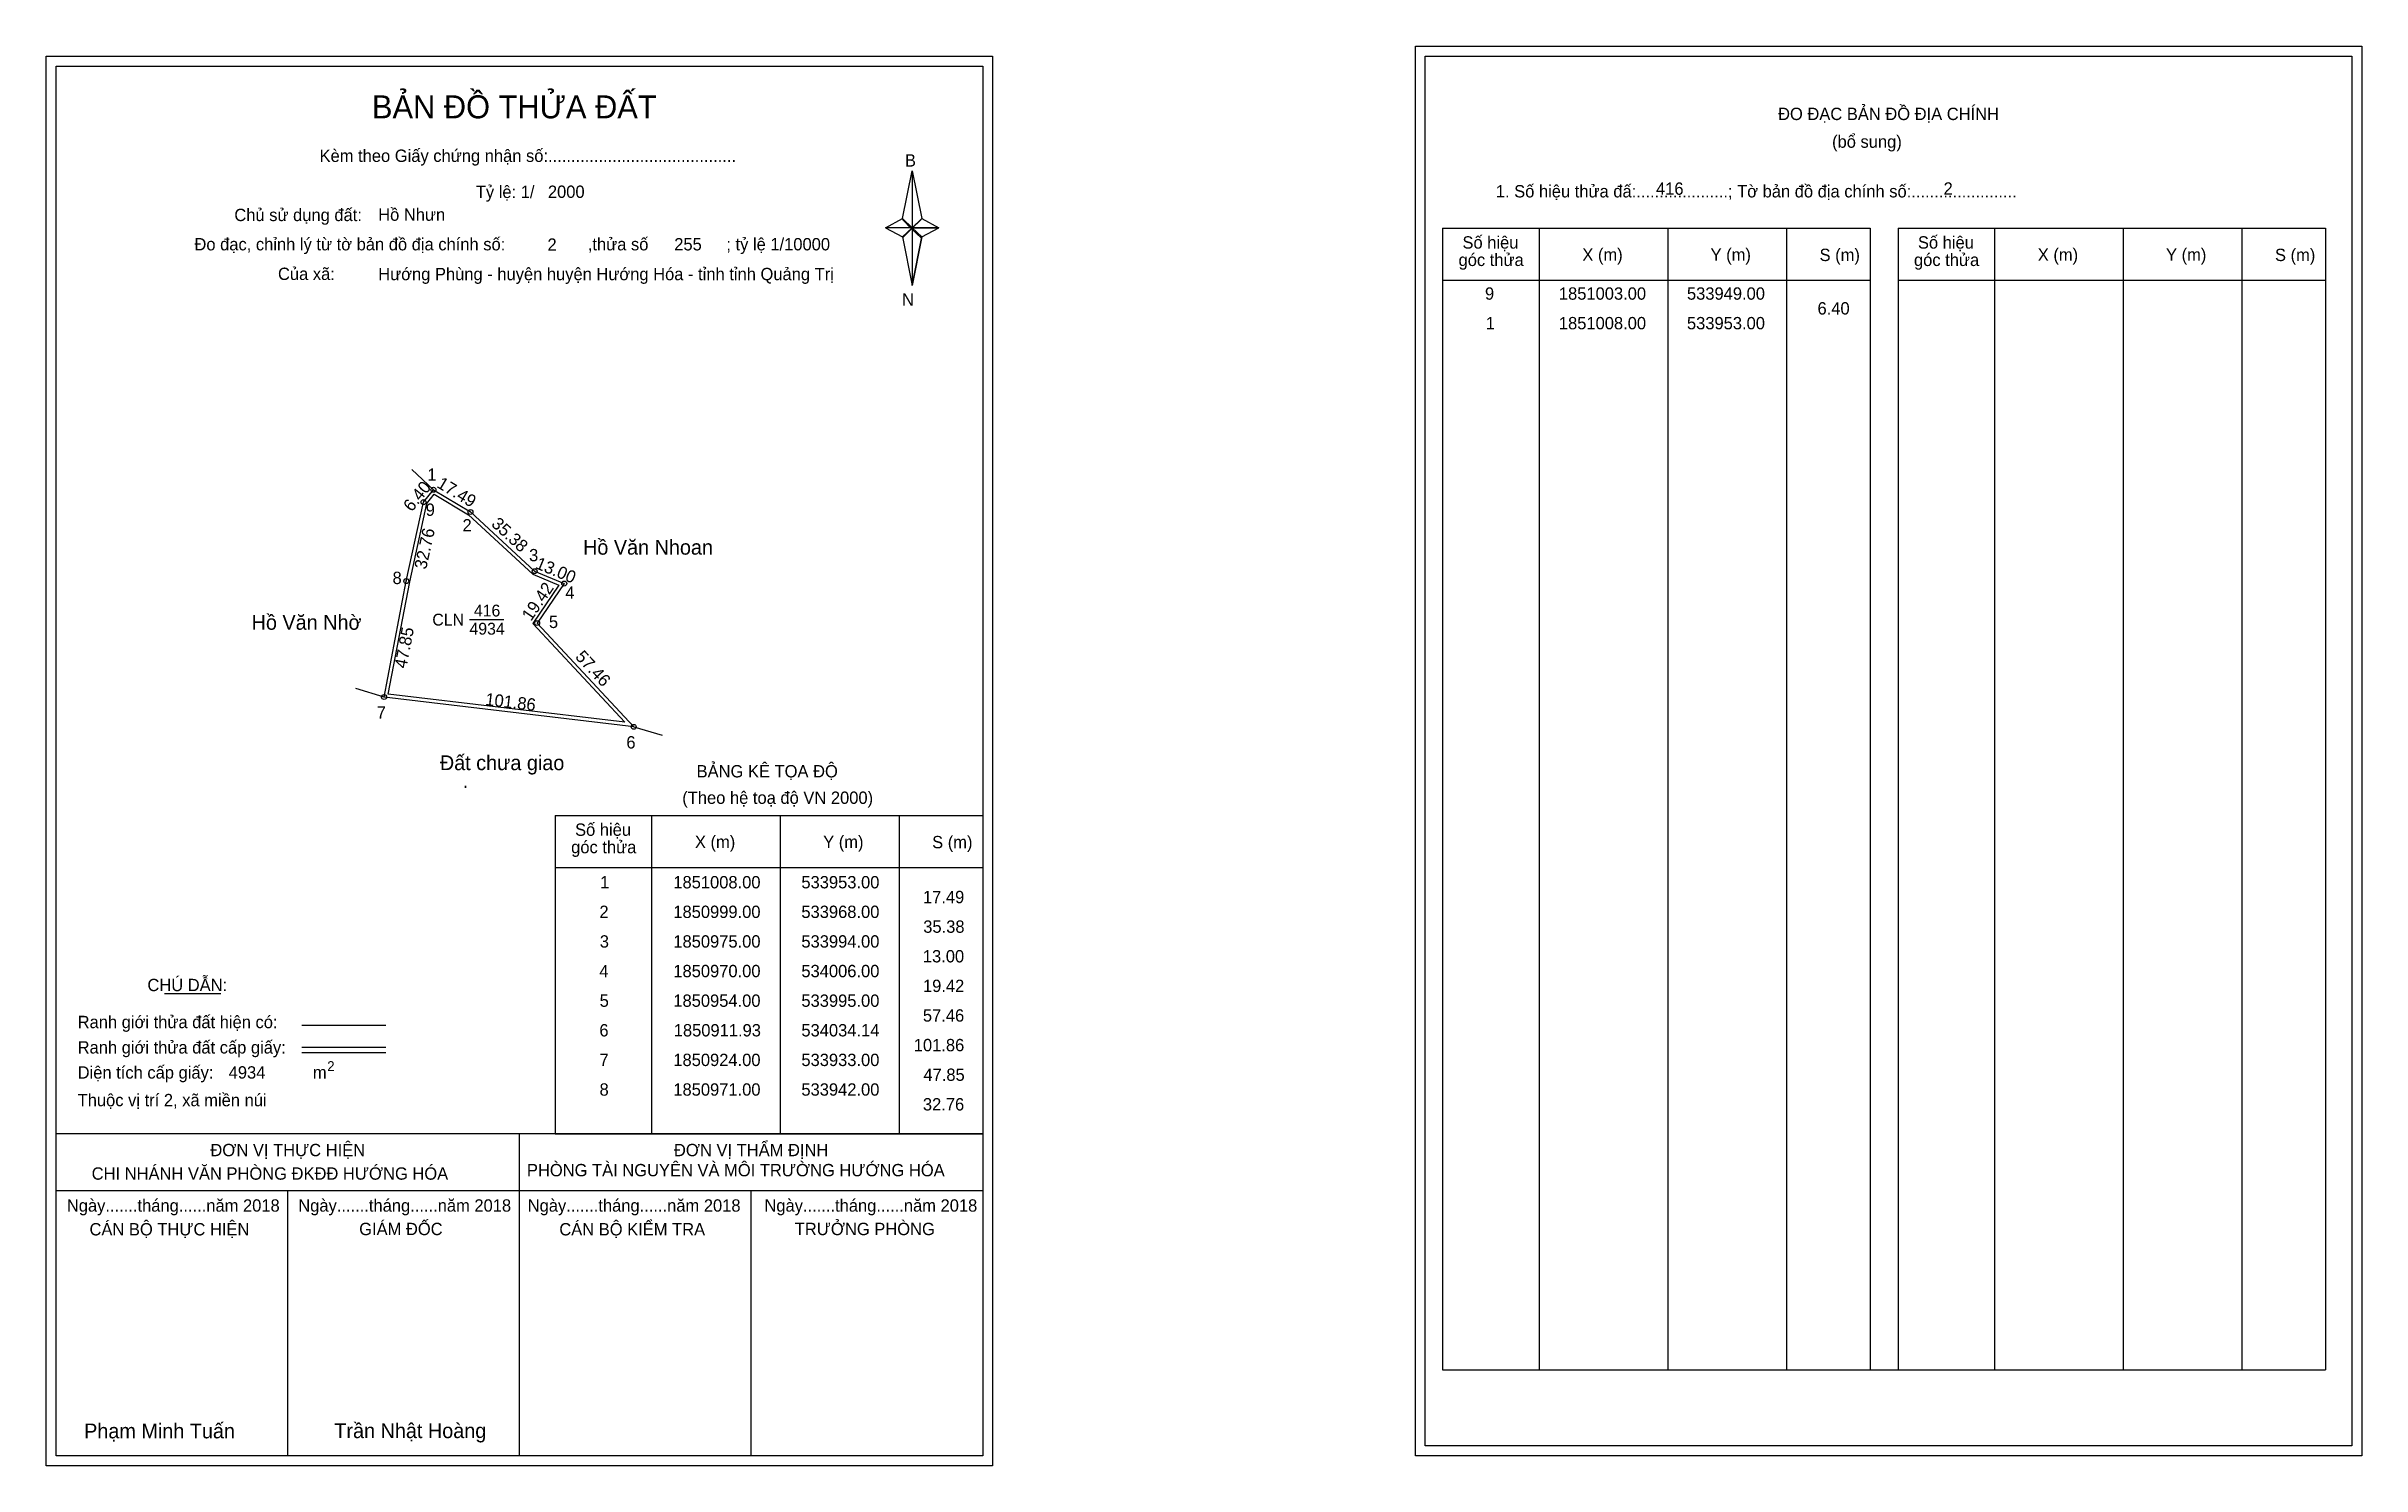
# Model space of a CAD drawing. Extents: x 533796 to 534734, y 1850613 to 1851188.
import ezdxf

# ---------------------------------------------------------------- set-up
doc = ezdxf.new("R2010")
doc.units = 0
for name, color, linetype in [('Level 1', 7, 'Continuous'), ('Level 10', 7, 'Continuous'), ('Level 11', 7, 'Continuous'), ('Level 13', 7, 'Continuous'), ('Level 27', 7, 'Continuous'), ('Level 3', 7, 'Continuous'), ('Level 36', 7, 'Continuous'), ('Level 49', 7, 'Continuous'), ('Level 53', 7, 'Continuous'), ('Level 55', 7, 'Continuous'), ('Level 6', 7, 'Continuous'), ('Level 60', 7, 'Continuous'), ('Level 63', 7, 'Continuous'), ('Level 9', 7, 'Continuous')]:
    doc.layers.add(name, color=color, linetype=linetype)

msp = doc.modelspace()

# ---------------------------------------------------------------- linework, layer by layer
at = {"layer": 'Level 1'}
for p, q in [((533800.16, 1851179.69), (533800.16, 1851179.69)), ((534354.81, 1851183.69), (534354.81, 1851183.69)), ((534143.01, 1851117.93), (534146.94, 1851137.21)), ((534146.94, 1851137.21), (534146.94, 1851114.16)), ((534146.94, 1851137.21), (534150.88, 1851117.93)), ((534136.12, 1851114.16), (534143.01, 1851117.93)), ((534143.01, 1851117.93), (534146.94, 1851114.16)), ((534146.65, 1851113.72), (534143.01, 1851117.49)), ((534146.94, 1851114.16), (534143.01, 1851110.48)), ((534146.65, 1851113.72), (534143.01, 1851110.04)), ((534143.01, 1851110.04), (534146.65, 1851113.72)), ((534150.58, 1851117.49), (534146.65, 1851113.72)), ((534146.65, 1851113.72), (534150.58, 1851117.49)), ((534150.58, 1851110.04), (534146.65, 1851113.72)), ((534150.88, 1851117.93), (534146.94, 1851114.16)), ((534146.94, 1851114.16), (534146.94, 1851090.76)), ((534146.94, 1851114.16), (534157.76, 1851114.16)), ((534146.94, 1851114.16), (534150.88, 1851110.48)), ((534150.88, 1851110.48), (534157.76, 1851114.16)), ((534361.87, 1851113.98), (534535.08, 1851113.98)), ((534401.05, 1850651.45), (534401.05, 1851113.98)), ((534453.2, 1850651.45), (534453.2, 1851113.98)), ((534501.14, 1851113.98), (534501.14, 1850651.45)), ((534535.08, 1851113.98), (534535.08, 1850651.45)), ((534546.39, 1851113.98), (534719.59, 1851113.98)), ((534585.57, 1850651.45), (534585.57, 1851113.98)), ((534637.71, 1850651.45), (534637.71, 1851113.98)), ((534685.66, 1851113.98), (534685.66, 1850651.45)), ((534719.59, 1851113.98), (534719.59, 1850651.45)), ((534143.01, 1851110.48), (534146.94, 1851090.76)), ((534150.88, 1851110.48), (534146.94, 1851090.76)), ((534361.87, 1851092.93), (534535.08, 1851092.93)), ((534546.39, 1851092.93), (534719.59, 1851092.93)), ((534002.35, 1850876.04), (534175.55, 1850876.04)), ((534041.53, 1850746.99), (534041.53, 1850876.04)), ((534093.67, 1850746.99), (534093.67, 1850876.04)), ((534141.62, 1850876.04), (534141.62, 1850746.99)), ((534002.35, 1850854.98), (534175.55, 1850854.98)), ((533844, 1850803.82), (533866.8, 1850803.82)), ((533899.73, 1850791.01), (533933.75, 1850791.01)), ((533899.73, 1850782.12), (533933.75, 1850782.12)), ((533899.73, 1850779.93), (533933.75, 1850779.93)), ((534013.82, 1850746.99), (533800.16, 1850746.99)), ((534175.55, 1850746.99), (533965.87, 1850746.99)), ((533987.86, 1850616.54), (533987.86, 1850746.99)), ((534002.35, 1850746.98), (534175.55, 1850746.98)), ((534175.56, 1850723.89), (533800.16, 1850723.89)), ((533894.01, 1850616.54), (533894.01, 1850723.89)), ((534081.71, 1850616.54), (534081.71, 1850723.89)), ((534361.87, 1850651.45), (534719.59, 1850651.45)), ((534175.55, 1850616.54), (534175.55, 1850616.54)), ((534730.21, 1850620.54), (534730.21, 1850620.54))]:
    msp.add_line(p, q, dxfattribs=at)
for points in [[(534143.01, 1851117.93), (534146.94, 1851137.21), (534146.94, 1851114.16)], [(534136.12, 1851114.16), (534143.01, 1851110.48), (534146.94, 1851114.16)], [(534146.94, 1851114.16), (534150.88, 1851117.93), (534157.76, 1851114.16)], [(534146.94, 1851114.16), (534146.94, 1851090.76), (534150.88, 1851110.48)]]:
    msp.add_lwpolyline(points, close=True, dxfattribs=at)
at = {"layer": 'Level 10'}
for points in [[(534034.14, 1850911.93), (533933, 1850924), (533942, 1850971), (533949, 1851003), (533953, 1851008), (533968, 1850999), (533994, 1850975), (534006, 1850970), (533995, 1850954)], [(534030.51, 1850913.77), (533934.66, 1850925.21), (533943.37, 1850970.72), (533950.3, 1851002.38), (533953.33, 1851006.17), (533967.16, 1850997.87), (533993.23, 1850973.8), (534003.87, 1850969.37), (533993.21, 1850953.87)]]:
    msp.add_lwpolyline(points, close=True, dxfattribs=at)
at = {"layer": 'Level 11'}
for centre in [(533953, 1851008), (533949, 1851003), (533968, 1850999), (533942, 1850971), (533994, 1850975), (534006, 1850970), (533995, 1850954), (533933, 1850924), (534034.14, 1850911.93), (534034.14, 1850911.93)]:
    msp.add_circle(centre, 1, dxfattribs=at)
at = {"layer": 'Level 27'}
for p, q in [((533953, 1851008), (533944.28, 1851016.24)), ((533933, 1850924), (533921.51, 1850927.47)), ((534034.14, 1850911.93), (534045.66, 1850908.55))]:
    msp.add_line(p, q, dxfattribs=at)
at = {"layer": 'Level 3'}
for p, q in [((534361.87, 1851113.98), (534361.87, 1850651.45)), ((534546.39, 1851113.98), (534546.39, 1850651.45)), ((534002.35, 1850876.04), (534002.35, 1850746.99))]:
    msp.add_line(p, q, dxfattribs=at)
at = {"layer": 'Level 63'}
for points in [[(534350.81, 1851187.69), (534734.21, 1851187.69), (534734.21, 1850616.54), (534350.81, 1850616.54)], [(533796.16, 1851183.69), (534179.56, 1851183.69), (534179.56, 1850612.54), (533796.16, 1850612.54)], [(533800.16, 1851179.69), (534175.56, 1851179.69), (534175.56, 1850616.54), (533800.16, 1850616.54)], [(534354.81, 1851183.69), (534730.21, 1851183.69), (534730.21, 1850620.54), (534354.81, 1850620.54)]]:
    msp.add_lwpolyline(points, close=True, dxfattribs=at)
at = {"layer": 'Level 9'}
msp.add_line((533967.58, 1850955.37), (533981.55, 1850955.37), dxfattribs=at)

# ---------------------------------------------------------------- texts
at = {"layer": 'Level 1'}
for s, height, p in [('BẢN ĐỒ THỬA ĐẤT', 9.3313, (533928.09, 1851158.5)), ('ĐO ĐẠC BẢN ĐỒ ĐỊA CHÍNH', 5, (534497.76, 1851157.81)), ('(bổ sung)', 5, (534519.64, 1851146.57)), ('Kèm theo Giấy chứng nhận số:.........................................', 5, (533906.86, 1851140.84)), ('B', 5, (534144.03, 1851138.96)), ('1. Số hiệu thửa đấ:....................; Tờ bản đồ địa chính số:.......................', 5, (534383.42, 1851126.45)), ('Chủ sử dụng đất:', 5, (533872.34, 1851116.86)), ('Đo đạc, chỉnh lý từ tờ bản đồ địa chính số:                  ,thửa số                 ; tỷ lệ 1/10000', 5, (533856.17, 1851105)), ('góc thửa', 5, (534368.32, 1851098.66)), ('Số hiệu', 5, (534369.9, 1851105.72)), ('X (m)', 5, (534418.47, 1851100.77)), ('Y (m)', 5, (534470.42, 1851100.77)), ('S (m)', 5, (534514.58, 1851100.67)), ('góc thửa', 5, (534552.83, 1851098.66)), ('Số hiệu', 5, (534554.42, 1851105.72)), ('X (m)', 5, (534602.98, 1851100.77)), ('Y (m)', 5, (534654.94, 1851100.77)), ('S (m)', 5, (534699.09, 1851100.67)), ('Của xã:', 5, (533890.02, 1851093)), ('N', 5, (534142.83, 1851082.62)), ('BẢNG KÊ TỌA ĐỘ', 5, (534059.62, 1850891.44)), ('(Theo hệ toạ độ VN 2000)', 5, (534053.81, 1850880.72)), ('Số hiệu', 5, (534010.38, 1850867.77)), ('X (m)', 5, (534058.94, 1850862.82)), ('Y (m)', 5, (534110.9, 1850862.82)), ('S (m)', 5, (534155.05, 1850862.72)), ('góc thửa', 5, (534008.8, 1850860.71)), ('CHÚ DẪN:', 5, (533837.12, 1850804.83)), ('Ranh giới thửa đất hiện có:', 5, (533808.86, 1850789.83)), ('Ranh giới thửa đất cấp giấy:', 5, (533808.86, 1850779.55)), ('Diện tích cấp giấy:', 5, (533808.86, 1850769.39)), ('2', 4, (533909.96, 1850772.45)), ('m', 5, (533904.17, 1850769.43)), ('Thuộc vị trí 2, xã miền núi', 5, (533808.86, 1850758.19)), ('ĐƠN VỊ THỰC HIỆN', 5, (533862.63, 1850737.95)), ('ĐƠN VỊ THẨM ĐỊNH', 5, (534050.43, 1850737.95)), ('CHI NHÁNH VĂN PHÒNG ĐKĐĐ HƯỚNG HÓA', 5, (533814.54, 1850728.43)), ('PHÒNG TÀI NGUYÊN VÀ MÔI TRƯỜNG HƯỚNG HÓA', 5, (533990.88, 1850729.81)), ('Ngày.......tháng......năm 2018', 5, (533804.49, 1850715.48)), ('Ngày.......tháng......năm 2018', 5, (533898.24, 1850715.48)), ('Ngày.......tháng......năm 2018', 5, (533991.19, 1850715.48)), ('Ngày.......tháng......năm 2018', 5, (534087.1, 1850715.48)), ('CÁN BỘ THỰC HIỆN', 5, (533813.66, 1850705.85)), ('GIÁM ĐỐC', 5, (533922.92, 1850705.97)), ('CÁN BỘ KIỂM TRA', 5, (534004, 1850705.85)), ('TRƯỞNG PHÒNG', 5, (534099.38, 1850705.97)), ('Phạm Minh Tuấn', 6, (533811.48, 1850623.62)), ('Trần Nhật Hoàng', 6, (533912.86, 1850623.72))]:
    msp.add_text(s, height=height, dxfattribs=at).set_placement(p)
at = {"layer": 'Level 11'}
msp.add_text('Tỷ lệ: 1/', height=5, dxfattribs=at).set_placement((533970.17, 1851126.22))
at = {"layer": 'Level 13'}
for s, p in [('CLN', (533952.55, 1850952.97)), ('4934', (533967.59, 1850949.29)), ('416', (533969.38, 1850956.65))]:
    msp.add_text(s, height=4.8, dxfattribs=at).set_placement(p)
at = {"layer": 'Level 36'}
msp.add_text('.', height=6, dxfattribs=at).set_placement((533964.88, 1850887.16))
at = {"layer": 'Level 49'}
for s, rotation, p in [('6.40', 51.34019, (533944.23, 1850998.77)), ('17.49', 329.03624, (533954, 1851009.23)), ('32.76', 77.66091, (533950.05, 1850975.47)), ('35.38', 317.29061, (533976.13, 1850993.67)), ('13.00', 337.38014, (533993.96, 1850976.32)), ('19.42', 55.49148, (533992.54, 1850954.47)), ('47.85', 79.15969, (533942.03, 1850935.36)), ('57.46', 312.9337, (534010.18, 1850940.04)), ('101.86', 353.19453, (533973.81, 1850920.74))]:
    msp.add_text(s, height=5, rotation=rotation, dxfattribs=at).set_placement(p)
at = {"layer": 'Level 53'}
for s, p in [('9', (534379.02, 1851085.01)), ('1851003.00', (534408.96, 1851085.01)), ('533949.00', (534460.85, 1851085.01)), ('6.40', (534513.75, 1851079.01)), ('1', (534379.32, 1851073.01)), ('1851008.00', (534408.96, 1851073.01)), ('533953.00', (534460.85, 1851073.01)), ('1', (534020.55, 1850846.48)), ('1851008.00', (534050.19, 1850846.48)), ('533953.00', (534102.07, 1850846.48)), ('17.49', (534151.33, 1850840.48)), ('2', (534020.25, 1850834.48)), ('1850999.00', (534050.19, 1850834.48)), ('533968.00', (534102.07, 1850834.48)), ('35.38', (534151.44, 1850828.48)), ('3', (534020.4, 1850822.48)), ('1850975.00', (534050.19, 1850822.48)), ('533994.00', (534102.07, 1850822.48)), ('13.00', (534151.28, 1850816.48)), ('4', (534020.22, 1850810.48)), ('1850970.00', (534050.19, 1850810.48)), ('534006.00', (534102.07, 1850810.48)), ('5', (534020.34, 1850798.48)), ('1850954.00', (534050.19, 1850798.48)), ('533995.00', (534102.07, 1850798.48)), ('19.42', (534151.33, 1850804.48)), ('57.46', (534151.3, 1850792.48)), ('6', (534020.23, 1850786.48)), ('1850911.93', (534050.36, 1850786.48)), ('534034.14', (534102.07, 1850786.48)), ('101.86', (534147.61, 1850780.48)), ('7', (534020.26, 1850774.48)), ('1850924.00', (534050.19, 1850774.48)), ('533933.00', (534102.07, 1850774.48)), ('8', (534020.3, 1850762.48)), ('1850971.00', (534050.19, 1850762.48)), ('533942.00', (534102.07, 1850762.48)), ('47.85', (534151.51, 1850768.48)), ('32.76', (534151.3, 1850756.48))]:
    msp.add_text(s, height=5, dxfattribs=at).set_placement(p)
at = {"layer": 'Level 55'}
for s, height, p in [('1', 0.8, (533952.78, 1851008)), ('412', 0.22, (533948.76, 1851002.78)), ('412', 0.22, (533948.76, 1851002.78)), ('9', 0.8, (533948.73, 1851003)), ('412', 0.22, (533952.76, 1851007.78)), ('410', 0.22, (533952.76, 1851007.78)), ('412', 0.22, (533952.76, 1851007.78)), ('2', 0.8, (533967.73, 1850999)), ('410', 0.22, (533967.76, 1850998.78)), ('8', 0.8, (533941.74, 1850971)), ('410', 0.22, (533993.76, 1850974.78)), ('3', 0.8, (533993.75, 1850975)), ('412', 0.22, (533941.76, 1850970.78)), ('412', 0.22, (533941.76, 1850970.78)), ('4', 0.8, (534005.72, 1850970)), ('410', 0.22, (534005.76, 1850969.78)), ('410', 0.22, (533994.76, 1850953.78)), ('5', 0.8, (533994.74, 1850954)), ('7', 0.8, (533932.73, 1850924)), ('412', 0.22, (533932.76, 1850923.78)), ('412', 0.22, (533932.76, 1850923.78)), ('0', 0.22, (533932.92, 1850923.78)), ('0', 0.22, (533932.92, 1850923.78)), ('410', 0.22, (534033.9, 1850911.71)), ('6', 0.8, (534033.87, 1850911.93)), ('0', 0.22, (534034.06, 1850911.71)), ('0', 0.22, (534034.06, 1850911.71))]:
    msp.add_text(s, height=height, dxfattribs=at).set_placement(p)
at = {"layer": 'Level 6'}
for s, p in [('2000', (533999.37, 1851126.26)), ('416', (534448.32, 1851127.53)), ('2', (534564.81, 1851127.57)), ('Hồ Nhưn', (533930.61, 1851116.99)), ('2', (533999.21, 1851104.82)), ('255', (534050.56, 1851104.98)), ('Hướng Phùng - huyện huyện Hướng Hóa - tỉnh tỉnh Quảng Trị', (533930.63, 1851092.91)), ('4934', (533870.04, 1850769.4))]:
    msp.add_text(s, height=5, dxfattribs=at).set_placement(p)
at = {"layer": 'Level 60'}
for s, p in [('Hồ Văn Nhoan', (534013.61, 1850981.7)), ('Hồ Văn Nhờ', (533879.34, 1850951.27)), ('Đất chưa giao', (533955.61, 1850894.38))]:
    msp.add_text(s, height=6, dxfattribs=at).set_placement(p)
at = {"layer": 'Level 9'}
for s, p in [('1', (533950.52, 1851011.62)), ('9', (533949.86, 1850997.42)), ('2', (533964.78, 1850991.12)), ('3', (533991.75, 1850979.01)), ('8', (533936.43, 1850969.79)), ('4', (534006.45, 1850963.86)), ('5', (533999.78, 1850951.97)), ('7', (533930.01, 1850915.24)), ('6', (534031.15, 1850903.16))]:
    msp.add_text(s, height=5, dxfattribs=at).set_placement(p)

doc.saveas('drawing.dxf')
